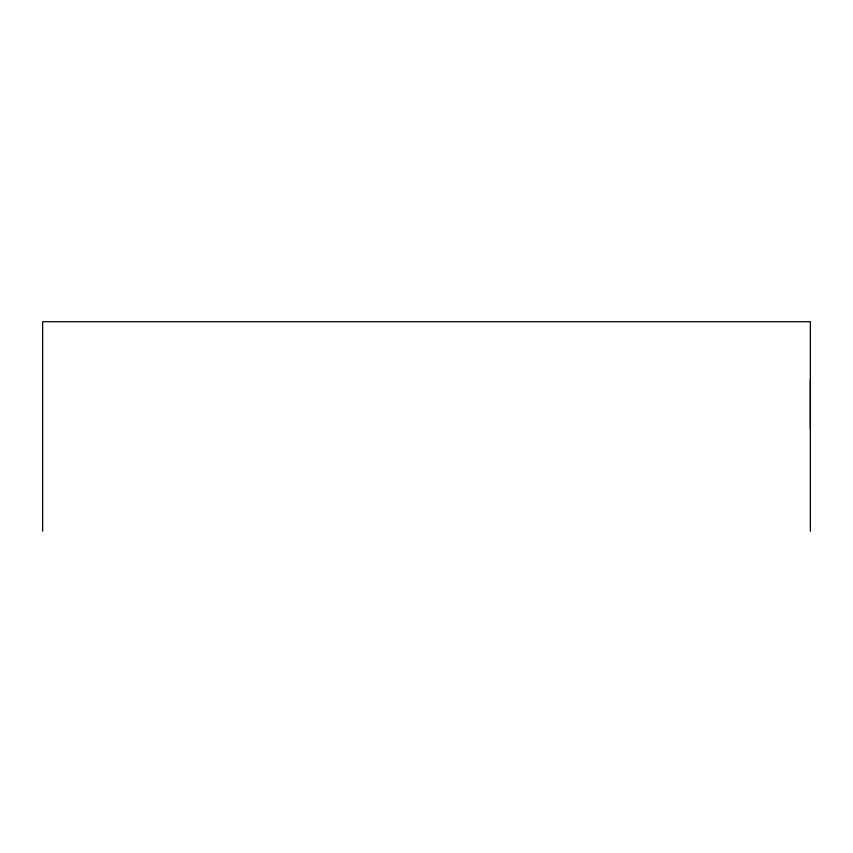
<?xml version="1.0" encoding="UTF-8"?>
<svg xmlns="http://www.w3.org/2000/svg" width="853" height="853" viewBox="0 0 853 853"><rect width="100%" height="100%" fill="white"/><g stroke="black" fill="none" stroke-linecap="round" stroke-linejoin="round"><path stroke-width="1.28" d="M810.35 429.4L810.35 379.212M810.35 531.28L810.35 321.72L42.65 321.72L42.65 531.28"/></g></svg>
